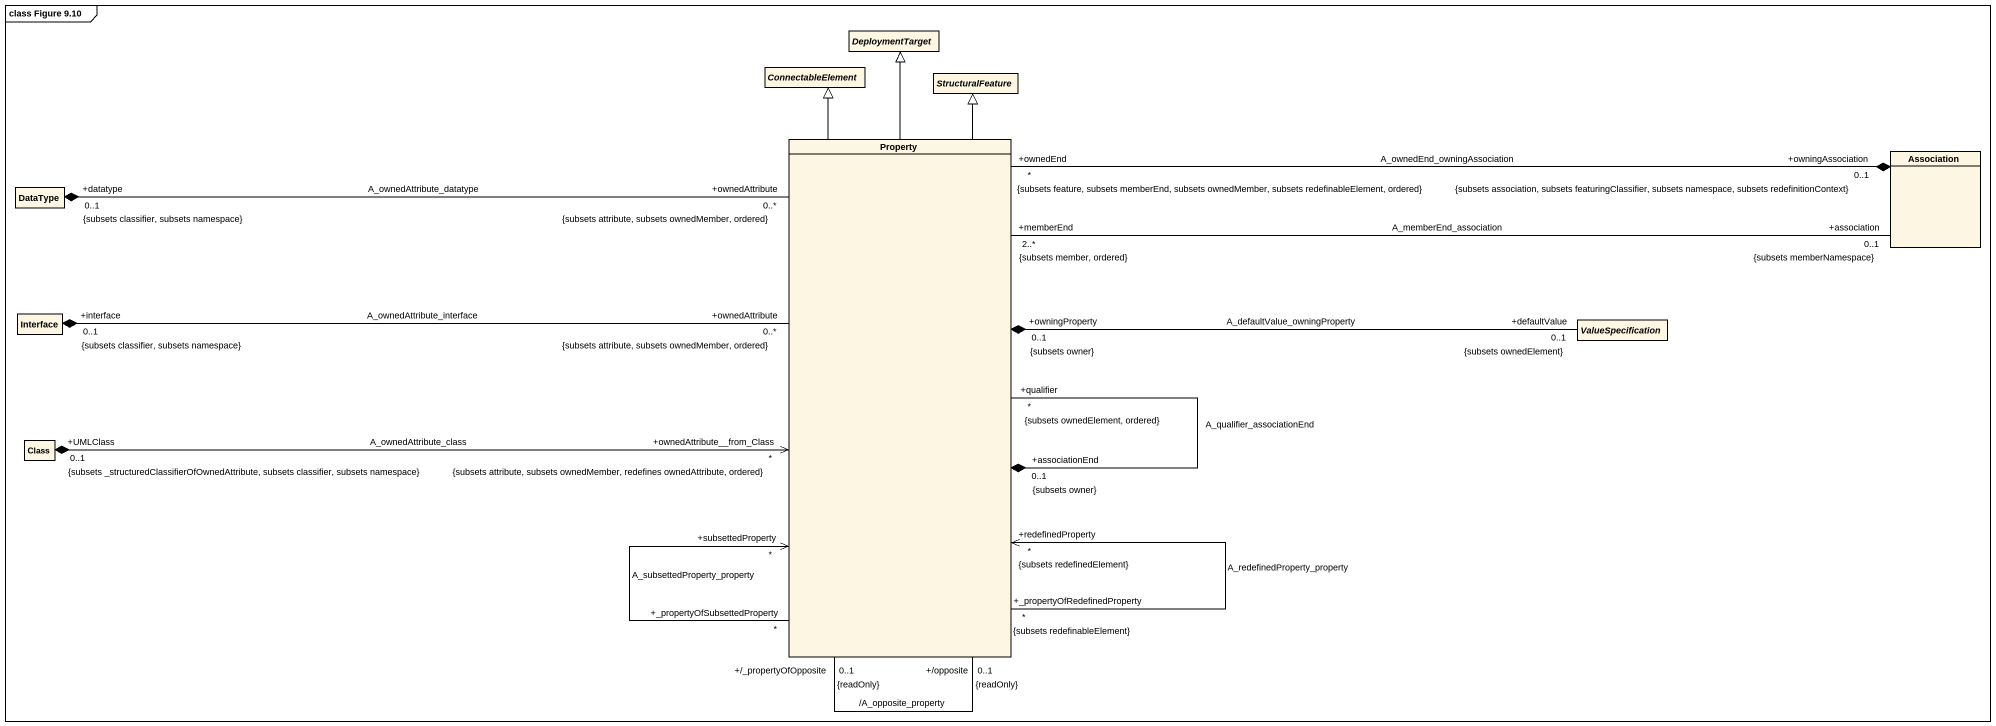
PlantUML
@startuml
mainframe class Figure 9.10
hide circle
hide empty members
abstract class DeploymentTarget
abstract class ConnectableElement
abstract class StructuralFeature
class Property
class Association
class DataType
class "Interface" as Interface_
abstract class ValueSpecification
class "Class" as Class_
Property -up-|> DeploymentTarget
Property -up-|> ConnectableElement
Property -up-|> StructuralFeature
Property "+_propertyOfSubsettedProperty\n*" --> "+subsettedProperty\n*" Property : A_subsettedProperty_property
Property "+/_propertyOfOpposite\n0..1\n{readOnly}" -- "+/opposite\n0..1\n{readOnly}" Property : /A_opposite_property
Property "+_propertyOfRedefinedProperty\n*\n{subsets redefinableElement}" --> "+redefinedProperty\n*\n{subsets redefinedElement}" Property : A_redefinedProperty_property
Property "+associationEnd\n0..1\n{subsets owner}" *-- "+qualifier\n*\n{subsets ownedElement, ordered}" Property : A_qualifier_associationEnd
Property "+owningProperty\n0..1\n{subsets owner}" *-right- "+defaultValue\n0..1\n{subsets ownedElement}" ValueSpecification : A_defaultValue_owningProperty
Association "+association\n0..1\n{subsets memberNamespace}" -left- "+memberEnd\n2..*\n{subsets member, ordered}" Property : A_memberEnd_association
Association "+owningAssociation\n0..1\n{subsets association, subsets featuringClassifier, subsets namespace, subsets redefinitionContext}" *-left- "+ownedEnd\n*\n{subsets feature, subsets memberEnd, subsets ownedMember, subsets redefinableElement, ordered}" Property : A_ownedEnd_owningAssociation
DataType "+datatype\n0..1\n{subsets classifier, subsets namespace}" *-right- "+ownedAttribute\n0..*\n{subsets attribute, subsets ownedMember, ordered}" Property : A_ownedAttribute_datatype
Interface_ "+interface\n0..1\n{subsets classifier, subsets namespace}" *-right- "+ownedAttribute\n0..*\n{subsets attribute, subsets ownedMember, ordered}" Property : A_ownedAttribute_interface
Class_ "+UMLClass\n0..1\n{subsets _structuredClassifierOfOwnedAttribute, subsets classifier, subsets namespace}" *-right-> "+ownedAttribute__from_Class\n*\n{subsets attribute, subsets ownedMember, redefines ownedAttribute, ordered}" Property : A_ownedAttribute_class
@enduml
